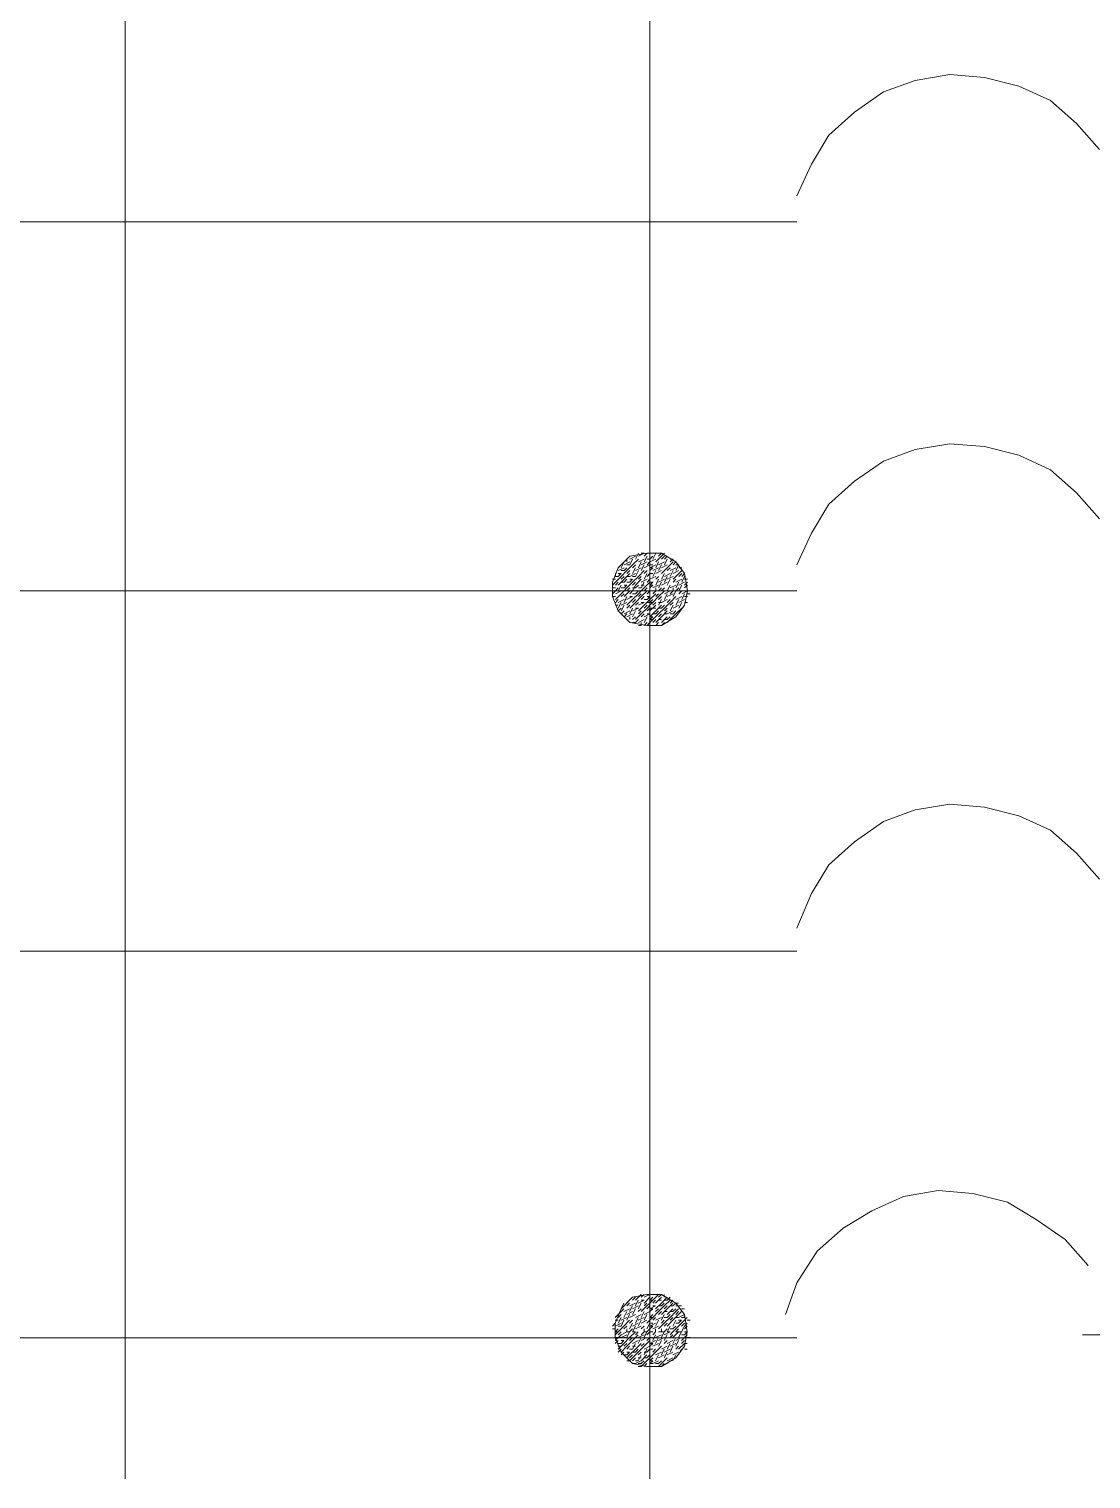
# Model space of a CAD drawing. Header units: metres. Extents: x 0 to 113, y -32 to 21.
# Drawn here: x 23.322 to 23.997, y 14.932 to 15.853 of the extents above; entities that cross this region are included whole.
import ezdxf

# ---------------------------------------------------------------- set-up
doc = ezdxf.new("R2010")
doc.units = ezdxf.units.M
doc.header["$LTSCALE"] = 0.5
doc.layers.add('TABLERO', color=7, linetype='Continuous')

msp = doc.modelspace()

# ---------------------------------------------------------------- linework, layer by layer
at = {"layer": 'TABLERO', "color": 7, "linetype": 'Continuous', "lineweight": 18, "true_color": 0x000007}
for p, q in [((23.38332, 17.14079), (23.38332, 14.93151)), ((23.71673, 17.12797), (23.71673, 14.93151)), ((23.38332, 15.74121), (23.38332, 15.74304)), ((23.38332, 15.73938), (23.38332, 15.74121)), ((23.81016, 15.73022), (22.91802, 15.73022)), ((23.36134, 15.73022), (23.36317, 15.73022)), ((23.36867, 15.73022), (23.3705, 15.73022)), ((23.37233, 15.73022), (23.37416, 15.73022)), ((23.37966, 15.73022), (23.38149, 15.73022)), ((23.38332, 15.73022), (23.38332, 15.73205)), ((23.38332, 15.73022), (23.38515, 15.73022)), ((23.38332, 15.73022), (23.38515, 15.73022)), ((23.38332, 15.72655), (23.38332, 15.72839)), ((23.38882, 15.73022), (23.39065, 15.73022)), ((23.39065, 15.73022), (23.39248, 15.73022)), ((23.39431, 15.73022), (23.39614, 15.73022)), ((23.39981, 15.73022), (23.40164, 15.73022)), ((23.4053, 15.73022), (23.40714, 15.73022)), ((23.38332, 15.71923), (23.38332, 15.72106)), ((23.38332, 15.70824), (23.38332, 15.71007)), ((23.69841, 15.51039), (23.70024, 15.51405)), ((23.70024, 15.51222), (23.70391, 15.51405)), ((23.70207, 15.51405), (23.70207, 15.51588)), ((23.70207, 15.51222), (23.70391, 15.51222)), ((23.70391, 15.51588), (23.70757, 15.51772)), ((23.70391, 15.51222), (23.70574, 15.51588)), ((23.70574, 15.51039), (23.70757, 15.51222)), ((23.70757, 15.51588), (23.7094, 15.51955)), ((23.7094, 15.51772), (23.71306, 15.51955)), ((23.7094, 15.51405), (23.71306, 15.51588)), ((23.7094, 15.51039), (23.71123, 15.51405)), ((23.71123, 15.51955), (23.71306, 15.51955)), ((23.71123, 15.51222), (23.7149, 15.51405)), ((23.71123, 15.50856), (23.71306, 15.51222)), ((23.71306, 15.51772), (23.7149, 15.51955)), ((23.71306, 15.51405), (23.7149, 15.51772)), ((23.71306, 15.51039), (23.71673, 15.51222)), ((23.7149, 15.51588), (23.71673, 15.51588)), ((23.7149, 15.51222), (23.71673, 15.51405)), ((23.71673, 15.51955), (23.71856, 15.51955)), ((23.71673, 15.51772), (23.71673, 15.51955)), ((23.71673, 15.51588), (23.71856, 15.51772)), ((23.71673, 15.51405), (23.71673, 15.51588)), ((23.71673, 15.51405), (23.72039, 15.51588)), ((23.71673, 15.51222), (23.71856, 15.51222)), ((23.71673, 15.51039), (23.72039, 15.51222)), ((23.71856, 15.51955), (23.72039, 15.51955)), ((23.71856, 15.51588), (23.72039, 15.51955)), ((23.72039, 15.51039), (23.72222, 15.51405)), ((23.72222, 15.51955), (23.72406, 15.51955)), ((23.72222, 15.51772), (23.72406, 15.51955)), ((23.72222, 15.51222), (23.72589, 15.51405)), ((23.72222, 15.50856), (23.72406, 15.51222)), ((23.72406, 15.51588), (23.72589, 15.51772)), ((23.72406, 15.51039), (23.72772, 15.51222)), ((23.72589, 15.51588), (23.72772, 15.51772)), ((23.72589, 15.51222), (23.72772, 15.51588)), ((23.72955, 15.51588), (23.73138, 15.51588)), ((23.72955, 15.51405), (23.73138, 15.51588)), ((23.73138, 15.51222), (23.73322, 15.51405)), ((23.73322, 15.51222), (23.73505, 15.51222)), ((23.73322, 15.50856), (23.73505, 15.51222)), ((23.69291, 15.50306), (23.69475, 15.50306)), ((23.69475, 15.50489), (23.69475, 15.50673)), ((23.69475, 15.50489), (23.69658, 15.50489)), ((23.69658, 15.50856), (23.70024, 15.51039)), ((23.69658, 15.50673), (23.69841, 15.50673)), ((23.69658, 15.50489), (23.69841, 15.50673)), ((23.69841, 15.50856), (23.70024, 15.50856)), ((23.69841, 15.50306), (23.70024, 15.50489)), ((23.70024, 15.50856), (23.70207, 15.51039)), ((23.70024, 15.50123), (23.70207, 15.50306)), ((23.70207, 15.50673), (23.70391, 15.50856)), ((23.70207, 15.50489), (23.70391, 15.50489)), ((23.70391, 15.50489), (23.70757, 15.50673)), ((23.70391, 15.50306), (23.70574, 15.50306)), ((23.70391, 15.50123), (23.70574, 15.50306)), ((23.70574, 15.50673), (23.70757, 15.51039)), ((23.70574, 15.50489), (23.70757, 15.50489)), ((23.70757, 15.50856), (23.71123, 15.51039)), ((23.70757, 15.50489), (23.7094, 15.50856)), ((23.7094, 15.50306), (23.71123, 15.50489)), ((23.71123, 15.50123), (23.7149, 15.50306)), ((23.71306, 15.50673), (23.7149, 15.50856)), ((23.71306, 15.50306), (23.7149, 15.50673)), ((23.7149, 15.50489), (23.71673, 15.50673)), ((23.7149, 15.50123), (23.71673, 15.50306)), ((23.71673, 15.51039), (23.71856, 15.51039)), ((23.71673, 15.50856), (23.71856, 15.51039)), ((23.71673, 15.50673), (23.71673, 15.50856)), ((23.71673, 15.50673), (23.71856, 15.50673)), ((23.71673, 15.50306), (23.71673, 15.50489)), ((23.71673, 15.50306), (23.72039, 15.50489)), ((23.71856, 15.50856), (23.72222, 15.51039)), ((23.71856, 15.50489), (23.72039, 15.50856)), ((23.72039, 15.50673), (23.72406, 15.50856)), ((23.72039, 15.50306), (23.72222, 15.50489)), ((23.72039, 15.4994), (23.72222, 15.50306)), ((23.72222, 15.50123), (23.72589, 15.50306)), ((23.72406, 15.50306), (23.72589, 15.50673)), ((23.72589, 15.50489), (23.72955, 15.50673)), ((23.72589, 15.50123), (23.72772, 15.50489)), ((23.72772, 15.50856), (23.72955, 15.51039)), ((23.72772, 15.50306), (23.73138, 15.50489)), ((23.72772, 15.4994), (23.72955, 15.50306)), ((23.72955, 15.50856), (23.73322, 15.51039)), ((23.72955, 15.50489), (23.73138, 15.50856)), ((23.73138, 15.50673), (23.73505, 15.50856)), ((23.73138, 15.50123), (23.73322, 15.50306)), ((23.73322, 15.50123), (23.73688, 15.50306)), ((23.73505, 15.51039), (23.73688, 15.51039)), ((23.73505, 15.50489), (23.73688, 15.50673)), ((23.73688, 15.50489), (23.73871, 15.50673)), ((23.73688, 15.50123), (23.73871, 15.50489)), ((23.73871, 15.50306), (23.74054, 15.50306)), ((23.81016, 15.49573), (22.91802, 15.49573)), ((23.69291, 15.49757), (23.69475, 15.49757)), ((23.69291, 15.49573), (23.69475, 15.49573)), ((23.69291, 15.4939), (23.69475, 15.49573)), ((23.69475, 15.4994), (23.69658, 15.50123)), ((23.69475, 15.49573), (23.69658, 15.49757)), ((23.69475, 15.4939), (23.69841, 15.49573)), ((23.69658, 15.49573), (23.69841, 15.4994)), ((23.69658, 15.49573), (23.69841, 15.49573)), ((23.69841, 15.50123), (23.70024, 15.50123)), ((23.69841, 15.49757), (23.70024, 15.49757)), ((23.69841, 15.49207), (23.70024, 15.4939)), ((23.70024, 15.4994), (23.70207, 15.4994)), ((23.70024, 15.49757), (23.70207, 15.4994)), ((23.70207, 15.50123), (23.70391, 15.50123)), ((23.70207, 15.49573), (23.70391, 15.49757)), ((23.70207, 15.49573), (23.70391, 15.49573)), ((23.70391, 15.4939), (23.70574, 15.49573)), ((23.70574, 15.4994), (23.70757, 15.50123)), ((23.70574, 15.49757), (23.70757, 15.49757)), ((23.70574, 15.4939), (23.70757, 15.4939)), ((23.70757, 15.49757), (23.7094, 15.4994)), ((23.70757, 15.49573), (23.7094, 15.49573)), ((23.70757, 15.4939), (23.7094, 15.49573)), ((23.7094, 15.49757), (23.71123, 15.49757)), ((23.7094, 15.49207), (23.71123, 15.4939)), ((23.71123, 15.49757), (23.71306, 15.50123)), ((23.71123, 15.4994), (23.71306, 15.4994)), ((23.71306, 15.49573), (23.7149, 15.49757)), ((23.71306, 15.49573), (23.7149, 15.49573)), ((23.7149, 15.4939), (23.71673, 15.49573)), ((23.71673, 15.50123), (23.71856, 15.50123)), ((23.71673, 15.4994), (23.71856, 15.50123)), ((23.71673, 15.4994), (23.71856, 15.4994)), ((23.71673, 15.49757), (23.71856, 15.4994)), ((23.71673, 15.49573), (23.71673, 15.49757)), ((23.71673, 15.49573), (23.71856, 15.49573)), ((23.71673, 15.49207), (23.71673, 15.4939)), ((23.71673, 15.49024), (23.72039, 15.4939)), ((23.71856, 15.49757), (23.72222, 15.4994)), ((23.71856, 15.49573), (23.72039, 15.49573)), ((23.71856, 15.4939), (23.72039, 15.49573)), ((23.72039, 15.49573), (23.72039, 15.49757)), ((23.72039, 15.49573), (23.72222, 15.49573)), ((23.72039, 15.49207), (23.72222, 15.4939)), ((23.72222, 15.49757), (23.72406, 15.50123)), ((23.72222, 15.49573), (23.72406, 15.49757)), ((23.72406, 15.4994), (23.72772, 15.50123)), ((23.72406, 15.49573), (23.72589, 15.49757)), ((23.72406, 15.49573), (23.72589, 15.49573)), ((23.72589, 15.4939), (23.72955, 15.49573)), ((23.72589, 15.49024), (23.72772, 15.4939)), ((23.72772, 15.49573), (23.72955, 15.4994)), ((23.72772, 15.49573), (23.72955, 15.49573)), ((23.72772, 15.49207), (23.73138, 15.4939)), ((23.72955, 15.49757), (23.73322, 15.4994)), ((23.72955, 15.4939), (23.73138, 15.49573)), ((23.73138, 15.49573), (23.73138, 15.49757)), ((23.73138, 15.49573), (23.73322, 15.49573)), ((23.73138, 15.49207), (23.73322, 15.49573)), ((23.73322, 15.49757), (23.73505, 15.50123)), ((23.73322, 15.49573), (23.73505, 15.49757)), ((23.73505, 15.4994), (23.73871, 15.50123)), ((23.73505, 15.49573), (23.73688, 15.4994)), ((23.73505, 15.49573), (23.73688, 15.49573)), ((23.73505, 15.4939), (23.73688, 15.49573)), ((23.73688, 15.4939), (23.74054, 15.49573)), ((23.73688, 15.49024), (23.73871, 15.4939)), ((23.73871, 15.4994), (23.74054, 15.50123)), ((23.73871, 15.49757), (23.74054, 15.4994)), ((23.74054, 15.4939), (23.74238, 15.4939)), ((23.69291, 15.49207), (23.69475, 15.49207)), ((23.69475, 15.48841), (23.69658, 15.49024)), ((23.69475, 15.48657), (23.69658, 15.48657)), ((23.69658, 15.48841), (23.70024, 15.49024)), ((23.69658, 15.48474), (23.69841, 15.48841)), ((23.69658, 15.48291), (23.69841, 15.48474)), ((23.69841, 15.48657), (23.70207, 15.48841)), ((23.69841, 15.48291), (23.70024, 15.48657)), ((23.70024, 15.48841), (23.70207, 15.49207)), ((23.70207, 15.49024), (23.70574, 15.49207)), ((23.70207, 15.48474), (23.70391, 15.48657)), ((23.70391, 15.49207), (23.70574, 15.49207)), ((23.70391, 15.48108), (23.70574, 15.48474)), ((23.70574, 15.48841), (23.70757, 15.49024)), ((23.70574, 15.48291), (23.7094, 15.48474)), ((23.70757, 15.48657), (23.7094, 15.48841)), ((23.70757, 15.48474), (23.7094, 15.48474)), ((23.7094, 15.48657), (23.71306, 15.48841)), ((23.71123, 15.49024), (23.71306, 15.49207)), ((23.71123, 15.48841), (23.71306, 15.48841)), ((23.71306, 15.49024), (23.7149, 15.49024)), ((23.71306, 15.48474), (23.7149, 15.48657)), ((23.7149, 15.49207), (23.71673, 15.49207)), ((23.7149, 15.49024), (23.71673, 15.49207)), ((23.7149, 15.48841), (23.71673, 15.48841)), ((23.7149, 15.48291), (23.71673, 15.48474)), ((23.71673, 15.48841), (23.71856, 15.49024)), ((23.71673, 15.48841), (23.71856, 15.48841)), ((23.71673, 15.48291), (23.72039, 15.48657)), ((23.71673, 15.48474), (23.71856, 15.48474)), ((23.71856, 15.48657), (23.72039, 15.48841)), ((23.71856, 15.48474), (23.72039, 15.48474)), ((23.72222, 15.49024), (23.72406, 15.49207)), ((23.72222, 15.48657), (23.72406, 15.49024)), ((23.72222, 15.48841), (23.72406, 15.48841)), ((23.72222, 15.48474), (23.72406, 15.48474)), ((23.72406, 15.48841), (23.72772, 15.49024)), ((23.72406, 15.48474), (23.72589, 15.48657)), ((23.72589, 15.48291), (23.72772, 15.48474)), ((23.72772, 15.48841), (23.72955, 15.49024)), ((23.72955, 15.48657), (23.73138, 15.48841)), ((23.72955, 15.48291), (23.73138, 15.48657)), ((23.73138, 15.48474), (23.73505, 15.48657)), ((23.73322, 15.49024), (23.73688, 15.49207)), ((23.73322, 15.48657), (23.73505, 15.49024)), ((23.73505, 15.48841), (23.73871, 15.49024)), ((23.73505, 15.48474), (23.73688, 15.48841)), ((23.73871, 15.49207), (23.74054, 15.49207)), ((23.73871, 15.48841), (23.74054, 15.48841)), ((23.69841, 15.48108), (23.70024, 15.48291)), ((23.70024, 15.48108), (23.70391, 15.48291)), ((23.70024, 15.47925), (23.70207, 15.48108)), ((23.70207, 15.47925), (23.70574, 15.48108)), ((23.70391, 15.47741), (23.70391, 15.47925)), ((23.70574, 15.47925), (23.70757, 15.48291)), ((23.70574, 15.47741), (23.70757, 15.47925)), ((23.70574, 15.47558), (23.70757, 15.47558)), ((23.70757, 15.47558), (23.7094, 15.47741)), ((23.7094, 15.48108), (23.71123, 15.48291)), ((23.7094, 15.47558), (23.71306, 15.47741)), ((23.71123, 15.47925), (23.71306, 15.48108)), ((23.71123, 15.47375), (23.71123, 15.47558)), ((23.71306, 15.47925), (23.71673, 15.48108)), ((23.71306, 15.47558), (23.7149, 15.47925)), ((23.71306, 15.47375), (23.7149, 15.47558)), ((23.7149, 15.48108), (23.71673, 15.48108)), ((23.7149, 15.47375), (23.71673, 15.47558)), ((23.71673, 15.47925), (23.71856, 15.47925)), ((23.71673, 15.47741), (23.71856, 15.47925)), ((23.71673, 15.47741), (23.71856, 15.47741)), ((23.71856, 15.48108), (23.72039, 15.48108)), ((23.71856, 15.47558), (23.72039, 15.47741)), ((23.72039, 15.48108), (23.72222, 15.48291)), ((23.72039, 15.47375), (23.72222, 15.47558)), ((23.72222, 15.47925), (23.72406, 15.48108)), ((23.72222, 15.47741), (23.72406, 15.47741)), ((23.72406, 15.47558), (23.72772, 15.47925)), ((23.72406, 15.47375), (23.72589, 15.47558)), ((23.72589, 15.48108), (23.72772, 15.48108)), ((23.72589, 15.47741), (23.72772, 15.47741)), ((23.72772, 15.48108), (23.73138, 15.48291)), ((23.72772, 15.47741), (23.72955, 15.47925)), ((23.72955, 15.48108), (23.73138, 15.48108)), ((23.73138, 15.48108), (23.73322, 15.48291)), ((23.7094, 15.47375), (23.71123, 15.47375)), ((23.71673, 15.47375), (23.71856, 15.47375)), ((23.71856, 15.47375), (23.72039, 15.47375)), ((23.81016, 15.26674), (22.91802, 15.26674)), ((23.69833, 15.03964), (23.70016, 15.0433)), ((23.70199, 15.0433), (23.70382, 15.04514)), ((23.70199, 15.04147), (23.70382, 15.0433)), ((23.70382, 15.04147), (23.70749, 15.0433)), ((23.70566, 15.04514), (23.70749, 15.04697)), ((23.70749, 15.04514), (23.71115, 15.0488)), ((23.70749, 15.04147), (23.70932, 15.04514)), ((23.70932, 15.0433), (23.71298, 15.04514)), ((23.70932, 15.03964), (23.71115, 15.0433)), ((23.71115, 15.04697), (23.71298, 15.0488)), ((23.71115, 15.04514), (23.71298, 15.04514)), ((23.71298, 15.04697), (23.71665, 15.0488)), ((23.71298, 15.04147), (23.71482, 15.0433)), ((23.71665, 15.0488), (23.71848, 15.0488)), ((23.71665, 15.04514), (23.71848, 15.04697)), ((23.71665, 15.04514), (23.71848, 15.04514)), ((23.71848, 15.0488), (23.72031, 15.0488)), ((23.71848, 15.0433), (23.72031, 15.04514)), ((23.72031, 15.0488), (23.72214, 15.0488)), ((23.72031, 15.0433), (23.72398, 15.04697)), ((23.72214, 15.04697), (23.72398, 15.0488)), ((23.72214, 15.04514), (23.72398, 15.04514)), ((23.72398, 15.04147), (23.72581, 15.0433)), ((23.72581, 15.04697), (23.72581, 15.0488)), ((23.72581, 15.04514), (23.72764, 15.04514)), ((23.72764, 15.04514), (23.72947, 15.04697)), ((23.72947, 15.0433), (23.7313, 15.04514)), ((23.7313, 15.04147), (23.73314, 15.0433)), ((23.73314, 15.0433), (23.73497, 15.0433)), ((23.6965, 15.03414), (23.69833, 15.03598)), ((23.6965, 15.03048), (23.69833, 15.03414)), ((23.69833, 15.03231), (23.70199, 15.03414)), ((23.70016, 15.03781), (23.70382, 15.03964)), ((23.70016, 15.03414), (23.70199, 15.03781)), ((23.70199, 15.03598), (23.70566, 15.03781)), ((23.70199, 15.03231), (23.70382, 15.03598)), ((23.70382, 15.03781), (23.70566, 15.04147)), ((23.70382, 15.03414), (23.70749, 15.03598)), ((23.70566, 15.03964), (23.70932, 15.04147)), ((23.70566, 15.03598), (23.70749, 15.03964)), ((23.70749, 15.03414), (23.71115, 15.03598)), ((23.70749, 15.03048), (23.70932, 15.03414)), ((23.70932, 15.03781), (23.71115, 15.03964)), ((23.70932, 15.03231), (23.71298, 15.03414)), ((23.71115, 15.03414), (23.71298, 15.03781)), ((23.71298, 15.03598), (23.71665, 15.03781)), ((23.71298, 15.03231), (23.71482, 15.03598)), ((23.71482, 15.03964), (23.71665, 15.04147)), ((23.71665, 15.03964), (23.72031, 15.04147)), ((23.71665, 15.03964), (23.71848, 15.03964)), ((23.71665, 15.03781), (23.71848, 15.03964)), ((23.71665, 15.03598), (23.71665, 15.03781)), ((23.71665, 15.03414), (23.71848, 15.03598)), ((23.71665, 15.03414), (23.71848, 15.03414)), ((23.71848, 15.04147), (23.72031, 15.04147)), ((23.71848, 15.03231), (23.72031, 15.03414)), ((23.72031, 15.03781), (23.72214, 15.03964)), ((23.72031, 15.03231), (23.72398, 15.03414)), ((23.72214, 15.04147), (23.72398, 15.04147)), ((23.72214, 15.03598), (23.72398, 15.03781)), ((23.72398, 15.03231), (23.72581, 15.03598)), ((23.72581, 15.03964), (23.72764, 15.04147)), ((23.72581, 15.03781), (23.72764, 15.03781)), ((23.72581, 15.03414), (23.72764, 15.03414)), ((23.72764, 15.03598), (23.7313, 15.03964)), ((23.72764, 15.03414), (23.72947, 15.03598)), ((23.72947, 15.04147), (23.7313, 15.04147)), ((23.72947, 15.03781), (23.7313, 15.03781)), ((23.72947, 15.03231), (23.7313, 15.03414)), ((23.7313, 15.03781), (23.73314, 15.03964)), ((23.73314, 15.04147), (23.73497, 15.04147)), ((23.73314, 15.03598), (23.73497, 15.03781)), ((23.73314, 15.03414), (23.73497, 15.03414)), ((23.73497, 15.04147), (23.7368, 15.04147)), ((23.73497, 15.03414), (23.73863, 15.03598)), ((23.7368, 15.03964), (23.73863, 15.03964)), ((23.7368, 15.03414), (23.73863, 15.03414)), ((23.73863, 15.03414), (23.73863, 15.03598)), ((23.69283, 15.02865), (23.69466, 15.03048)), ((23.69283, 15.02682), (23.69466, 15.02682)), ((23.69466, 15.03231), (23.6965, 15.03231)), ((23.69466, 15.02865), (23.69833, 15.03048)), ((23.69466, 15.02499), (23.6965, 15.02682)), ((23.69466, 15.02499), (23.6965, 15.02499)), ((23.69466, 15.02315), (23.6965, 15.02499)), ((23.6965, 15.02865), (23.69833, 15.02865)), ((23.6965, 15.02315), (23.69833, 15.02499)), ((23.69833, 15.02865), (23.70016, 15.03231)), ((23.70016, 15.02682), (23.70199, 15.02865)), ((23.70199, 15.02499), (23.70199, 15.02682)), ((23.70199, 15.02499), (23.70382, 15.02499)), ((23.70199, 15.02132), (23.70382, 15.02499)), ((23.70382, 15.03048), (23.70566, 15.03231)), ((23.70382, 15.02682), (23.70566, 15.03048)), ((23.70382, 15.02499), (23.70566, 15.02682)), ((23.70566, 15.02865), (23.70932, 15.03048)), ((23.70566, 15.02499), (23.70749, 15.02865)), ((23.70566, 15.02499), (23.70749, 15.02499)), ((23.70749, 15.02682), (23.71115, 15.02865)), ((23.70749, 15.02315), (23.70932, 15.02499)), ((23.70932, 15.02865), (23.71115, 15.03231)), ((23.71115, 15.03048), (23.71482, 15.03231)), ((23.71115, 15.02682), (23.71298, 15.02865)), ((23.71115, 15.02315), (23.71298, 15.02499)), ((23.71298, 15.02499), (23.71298, 15.02682)), ((23.71298, 15.02499), (23.71482, 15.02499)), ((23.71298, 15.02132), (23.71482, 15.02499)), ((23.71482, 15.03048), (23.71665, 15.03231)), ((23.71482, 15.02682), (23.71665, 15.03048)), ((23.71482, 15.02499), (23.71665, 15.02682)), ((23.71482, 15.02315), (23.71665, 15.02499)), ((23.71665, 15.03048), (23.71848, 15.03048)), ((23.71665, 15.02865), (23.72031, 15.03048)), ((23.71665, 15.02865), (23.71848, 15.02865)), ((23.71665, 15.02682), (23.71848, 15.02865)), ((23.71665, 15.02499), (23.71665, 15.02682)), ((23.71665, 15.02499), (23.71848, 15.02499)), ((23.71665, 15.02499), (23.71848, 15.02499)), ((23.71848, 15.02682), (23.72214, 15.02865)), ((23.71848, 15.02315), (23.72031, 15.02499)), ((23.72031, 15.02865), (23.72214, 15.03231)), ((23.72031, 15.02499), (23.72031, 15.02682)), ((23.72214, 15.02499), (23.72398, 15.02499)), ((23.72398, 15.03048), (23.72581, 15.03231)), ((23.72398, 15.02499), (23.72398, 15.02682)), ((23.72398, 15.02499), (23.72581, 15.02499)), ((23.72398, 15.02132), (23.72581, 15.02499)), ((23.72581, 15.02865), (23.72764, 15.03048)), ((23.72581, 15.02499), (23.72764, 15.02682)), ((23.72581, 15.02315), (23.72947, 15.02499)), ((23.72764, 15.02499), (23.72947, 15.02865)), ((23.72764, 15.02499), (23.72947, 15.02499)), ((23.72947, 15.02682), (23.7313, 15.02682)), ((23.72947, 15.02315), (23.7313, 15.02499)), ((23.7313, 15.02865), (23.73314, 15.03231)), ((23.7313, 15.02682), (23.73314, 15.02865)), ((23.73314, 15.03048), (23.73497, 15.03048)), ((23.73314, 15.02499), (23.73497, 15.02682)), ((23.73314, 15.02499), (23.73497, 15.02499)), ((23.73497, 15.03231), (23.7368, 15.03231)), ((23.73497, 15.03048), (23.7368, 15.03231)), ((23.73497, 15.02132), (23.7368, 15.02499)), ((23.7368, 15.02865), (23.73863, 15.03048)), ((23.73863, 15.02682), (23.74046, 15.02865)), ((23.73863, 15.02499), (23.74046, 15.02499)), ((23.73863, 15.02315), (23.74046, 15.02499)), ((23.74046, 15.03231), (23.74229, 15.03231)), ((23.81016, 15.02127), (22.90886, 15.02127)), ((23.35218, 15.02127), (23.35401, 15.02127)), ((23.35584, 15.02127), (23.35767, 15.02127)), ((23.35767, 15.02127), (23.35951, 15.02127)), ((23.36134, 15.02127), (23.36317, 15.02127)), ((23.365, 15.02127), (23.36683, 15.02127)), ((23.3705, 15.02127), (23.37233, 15.02127)), ((23.3705, 15.02127), (23.37233, 15.02127)), ((23.37416, 15.02127), (23.37599, 15.02127)), ((23.37599, 15.02127), (23.37783, 15.02127)), ((23.37966, 15.02127), (23.38149, 15.02127)), ((23.38149, 15.02127), (23.38332, 15.02127)), ((23.38332, 15.02127), (23.38515, 15.02127)), ((23.38515, 15.02127), (23.38698, 15.02127)), ((23.38698, 15.02127), (23.38882, 15.02127)), ((23.39065, 15.02127), (23.39248, 15.02127)), ((23.39431, 15.02127), (23.39614, 15.02127)), ((23.69466, 15.02132), (23.6965, 15.02132)), ((23.69466, 15.01766), (23.6965, 15.01949)), ((23.6965, 15.02132), (23.69833, 15.02132)), ((23.6965, 15.01766), (23.69833, 15.01766)), ((23.6965, 15.01583), (23.69833, 15.01583)), ((23.69833, 15.02132), (23.70199, 15.02315)), ((23.69833, 15.01949), (23.70016, 15.01949)), ((23.69833, 15.01766), (23.70016, 15.01949)), ((23.70016, 15.02132), (23.70199, 15.02132)), ((23.70016, 15.01583), (23.70199, 15.01766)), ((23.70199, 15.01399), (23.70382, 15.01583)), ((23.70382, 15.01949), (23.70566, 15.02132)), ((23.70566, 15.01766), (23.70932, 15.01949)), ((23.70566, 15.01399), (23.70749, 15.01766)), ((23.70566, 15.01583), (23.70749, 15.01583)), ((23.70932, 15.02132), (23.71298, 15.02315)), ((23.70932, 15.01766), (23.71115, 15.02132)), ((23.71115, 15.01949), (23.71482, 15.02132)), ((23.71115, 15.01583), (23.71298, 15.01766)), ((23.71298, 15.01399), (23.71665, 15.01583)), ((23.71482, 15.01949), (23.71665, 15.02132)), ((23.71665, 15.02132), (23.71848, 15.02132)), ((23.71665, 15.01766), (23.72031, 15.01949)), ((23.71665, 15.01766), (23.71848, 15.01766)), ((23.71665, 15.01583), (23.71848, 15.01766)), ((23.71665, 15.01399), (23.71665, 15.01583)), ((23.71848, 15.01949), (23.72031, 15.02315)), ((23.71848, 15.01583), (23.72214, 15.01766)), ((23.72031, 15.02132), (23.72398, 15.02315)), ((23.72031, 15.01766), (23.72214, 15.02132)), ((23.72214, 15.01949), (23.72581, 15.02132)), ((23.72214, 15.01583), (23.72398, 15.01949)), ((23.72398, 15.01399), (23.72764, 15.01583)), ((23.72581, 15.01949), (23.72764, 15.02315)), ((23.72581, 15.01766), (23.72764, 15.01949)), ((23.72764, 15.01766), (23.7313, 15.01949)), ((23.72764, 15.01399), (23.72947, 15.01766)), ((23.72947, 15.02132), (23.7313, 15.02315)), ((23.72947, 15.01583), (23.73314, 15.01766)), ((23.72947, 15.01216), (23.7313, 15.01583)), ((23.7313, 15.01766), (23.73314, 15.02132)), ((23.73314, 15.01949), (23.7368, 15.02132)), ((23.73314, 15.01583), (23.73497, 15.01949)), ((23.73314, 15.01399), (23.73497, 15.01583)), ((23.7368, 15.02315), (23.73863, 15.02315)), ((23.7368, 15.01949), (23.74046, 15.02315)), ((23.7368, 15.01766), (23.73863, 15.01949)), ((23.74046, 15.02132), (23.74229, 15.02132)), ((23.99152, 15.0231), (24.14906, 15.0231)), ((23.6965, 15.01216), (23.69833, 15.01399)), ((23.69833, 15.01033), (23.70016, 15.01216)), ((23.70016, 15.01033), (23.70199, 15.01033)), ((23.70199, 15.01216), (23.70382, 15.01216)), ((23.70199, 15.01033), (23.70382, 15.01216)), ((23.70199, 15.00667), (23.70382, 15.00667)), ((23.70382, 15.01399), (23.70566, 15.01399)), ((23.70382, 15.0085), (23.70566, 15.01033)), ((23.70566, 15.01216), (23.70749, 15.01216)), ((23.70566, 15.00667), (23.70749, 15.0085)), ((23.70749, 15.01216), (23.70932, 15.01399)), ((23.70749, 15.00667), (23.70932, 15.00667)), ((23.70932, 15.01033), (23.71115, 15.01216)), ((23.70932, 15.00667), (23.71115, 15.01033)), ((23.70932, 15.0085), (23.71115, 15.0085)), ((23.71115, 15.00483), (23.71298, 15.00667)), ((23.71298, 15.01033), (23.71482, 15.01399)), ((23.71298, 15.01216), (23.71482, 15.01216)), ((23.71298, 15.0085), (23.71482, 15.0085)), ((23.71482, 15.01216), (23.71665, 15.01399)), ((23.71482, 15.0085), (23.71665, 15.01033)), ((23.71665, 15.01399), (23.71848, 15.01399)), ((23.71665, 15.00667), (23.71848, 15.0085)), ((23.71665, 15.00667), (23.71848, 15.00667)), ((23.71665, 15.00483), (23.71848, 15.00667)), ((23.71848, 15.01216), (23.72031, 15.01399)), ((23.71848, 15.00483), (23.72214, 15.00667)), ((23.72031, 15.01033), (23.72398, 15.01216)), ((23.72031, 15.00667), (23.72214, 15.01033)), ((23.72214, 15.0085), (23.72581, 15.01033)), ((23.72214, 15.00483), (23.72398, 15.00667)), ((23.72398, 15.01033), (23.72581, 15.01399)), ((23.72581, 15.01216), (23.72947, 15.01399)), ((23.72581, 15.0085), (23.72764, 15.01216)), ((23.72764, 15.01033), (23.7313, 15.01216)), ((23.72764, 15.00667), (23.7313, 15.0085)), ((23.72764, 15.00483), (23.72947, 15.00667)), ((23.7313, 15.01033), (23.73497, 15.01216)), ((23.7313, 15.00667), (23.73314, 15.01033)), ((23.73497, 15.01033), (23.7368, 15.01399)), ((23.73863, 15.01399), (23.74046, 15.01399)), ((23.70566, 15.00483), (23.70749, 15.00483)), ((23.70932, 15.00483), (23.71115, 15.00483)), ((23.70932, 15.003), (23.71115, 15.003)), ((23.71298, 15.003), (23.71482, 15.00483)), ((23.71482, 15.003), (23.71665, 15.003)), ((23.71665, 15.00483), (23.71848, 15.00483)), ((23.71665, 15.003), (23.71665, 15.00483)), ((23.71665, 15.003), (23.71848, 15.003)), ((23.71848, 15.003), (23.72031, 15.003)), ((23.72031, 15.00483), (23.72214, 15.00483)), ((23.72398, 15.003), (23.72581, 15.00483))]:
    msp.add_line(p, q, dxfattribs=at)
for points in [[(24.00251, 15.77602), (23.98785, 15.7925), (23.97136, 15.80716), (23.95121, 15.81632), (23.92923, 15.82181), (23.90725, 15.82365), (23.88526, 15.81998), (23.86511, 15.81265), (23.84679, 15.79983), (23.83031, 15.78518), (23.81932, 15.76686), (23.81016, 15.74671)], [(24.00251, 15.54153), (23.98785, 15.55802), (23.97136, 15.57267), (23.95121, 15.58183), (23.92923, 15.58733), (23.90725, 15.58916), (23.88526, 15.5855), (23.86511, 15.57817), (23.84679, 15.56535), (23.83031, 15.55069), (23.81932, 15.53237), (23.81016, 15.51222)], [(23.69291, 15.4994), (23.69475, 15.50123), (23.69841, 15.50489), (23.70207, 15.50856), (23.70574, 15.51222), (23.7094, 15.51588)], [(23.72039, 15.51405), (23.72406, 15.51772), (23.72589, 15.51955)], [(23.72406, 15.50673), (23.72772, 15.51039), (23.73138, 15.51405)], [(23.69658, 15.4994), (23.70024, 15.50306), (23.70391, 15.50673)], [(23.70024, 15.49573), (23.70207, 15.49757), (23.70574, 15.50123), (23.7094, 15.50489), (23.71306, 15.50856)], [(23.70574, 15.49573), (23.70757, 15.4994), (23.71123, 15.50306)], [(23.73138, 15.50306), (23.73505, 15.50673), (23.73688, 15.50856)], [(23.69475, 15.49024), (23.69841, 15.4939), (23.70024, 15.49573)], [(23.70024, 15.49207), (23.70391, 15.49573), (23.70574, 15.49573)], [(23.70207, 15.48657), (23.70574, 15.49024), (23.7094, 15.4939), (23.71123, 15.49573)], [(23.70391, 15.48474), (23.70757, 15.48841), (23.71123, 15.49207), (23.7149, 15.49573), (23.71673, 15.49573)], [(23.71123, 15.49573), (23.71306, 15.49757), (23.71673, 15.50123)], [(23.71673, 15.48657), (23.71856, 15.48841), (23.72222, 15.49207), (23.72589, 15.49573)], [(23.70757, 15.47741), (23.71123, 15.48108), (23.7149, 15.48474), (23.71673, 15.48657)], [(23.7094, 15.48291), (23.71306, 15.48657), (23.71673, 15.49024)], [(23.71673, 15.47558), (23.71856, 15.47741), (23.72222, 15.48108), (23.72589, 15.48474), (23.72955, 15.48841), (23.73322, 15.49207)], [(23.71673, 15.47925), (23.72039, 15.48291), (23.72406, 15.48657)], [(23.72772, 15.47558), (23.72955, 15.47741), (23.73322, 15.48108), (23.73688, 15.48474)], [(23.72039, 15.47558), (23.72406, 15.47925), (23.72772, 15.48291)], [(24.00251, 15.31254), (23.98785, 15.32903), (23.97136, 15.34369), (23.95121, 15.35284), (23.92923, 15.35834), (23.90725, 15.36017), (23.88526, 15.35651), (23.86511, 15.34918), (23.84679, 15.33636), (23.83031, 15.3217), (23.81932, 15.30338), (23.81016, 15.2814)], [(23.99518, 15.06707), (23.98052, 15.08355), (23.9622, 15.09638), (23.94389, 15.10737), (23.9219, 15.11286), (23.89992, 15.1147), (23.87794, 15.11103), (23.85779, 15.10187), (23.83947, 15.09088), (23.82298, 15.07623), (23.81016, 15.05608), (23.80283, 15.03592)], [(23.71115, 15.03781), (23.71482, 15.04147), (23.71665, 15.0433)], [(23.71298, 15.0433), (23.71665, 15.04697), (23.71665, 15.0488)], [(23.71665, 15.0433), (23.71848, 15.04514), (23.72214, 15.0488)], [(23.71665, 15.03231), (23.71848, 15.03414), (23.72214, 15.03781), (23.72581, 15.04147), (23.72947, 15.04514)], [(23.72031, 15.03964), (23.72398, 15.0433), (23.72764, 15.04697)], [(23.72398, 15.03598), (23.72764, 15.03964), (23.7313, 15.0433)], [(23.69466, 15.03414), (23.6965, 15.03598), (23.70016, 15.03964)], [(23.72214, 15.02682), (23.72581, 15.03048), (23.72947, 15.03414), (23.73314, 15.03781), (23.73497, 15.03964)], [(23.72764, 15.02865), (23.7313, 15.03231), (23.73497, 15.03598), (23.7368, 15.03781)], [(23.7313, 15.02499), (23.73314, 15.02682), (23.7368, 15.03048), (23.74046, 15.03414)], [(23.69466, 15.01949), (23.69833, 15.02315), (23.70199, 15.02499)], [(23.6965, 15.02499), (23.70016, 15.02865), (23.70382, 15.03231)], [(23.6965, 15.01399), (23.70016, 15.01766), (23.70382, 15.02132), (23.70749, 15.02499)], [(23.7313, 15.02132), (23.73497, 15.02499), (23.7368, 15.02499)], [(23.7368, 15.02499), (23.73863, 15.02865), (23.74046, 15.03048)], [(23.69833, 15.01216), (23.70199, 15.01583), (23.70566, 15.01949), (23.70932, 15.02315)], [(23.70199, 15.0085), (23.70382, 15.01033), (23.70749, 15.01399), (23.71115, 15.01766)], [(23.70382, 15.00667), (23.70566, 15.0085), (23.70932, 15.01216), (23.71298, 15.01583), (23.71665, 15.01949)], [(23.71665, 15.0085), (23.72031, 15.01216), (23.72398, 15.01583)], [(23.73497, 15.01399), (23.73863, 15.01766), (23.74046, 15.01766)], [(23.70749, 15.00483), (23.71115, 15.00667), (23.71482, 15.01033)], [(23.71115, 15.003), (23.71298, 15.00483), (23.71665, 15.0085)], [(23.72214, 15.003), (23.72398, 15.00483), (23.72764, 15.0085)]]:
    msp.add_lwpolyline(points, dxfattribs=at)
for points in [[(23.74054, 15.49573), (23.73871, 15.50673), (23.73322, 15.51405), (23.72406, 15.51955), (23.7149, 15.51955), (23.70391, 15.51772), (23.69658, 15.51039), (23.69291, 15.50123), (23.69291, 15.49207), (23.69658, 15.48291), (23.70391, 15.47558), (23.7149, 15.47375), (23.72406, 15.47375), (23.73322, 15.47925), (23.73871, 15.48657)], [(23.74046, 15.02499), (23.73863, 15.03598), (23.73314, 15.0433), (23.72398, 15.0488), (23.71482, 15.0488), (23.70566, 15.04697), (23.69833, 15.03964), (23.69466, 15.03048), (23.69466, 15.02132), (23.69833, 15.01216), (23.70566, 15.00483), (23.71482, 15.003), (23.72398, 15.003), (23.73314, 15.0085), (23.73863, 15.01583)]]:
    msp.add_lwpolyline(points, close=True, dxfattribs=at)

doc.saveas('drawing.dxf')
